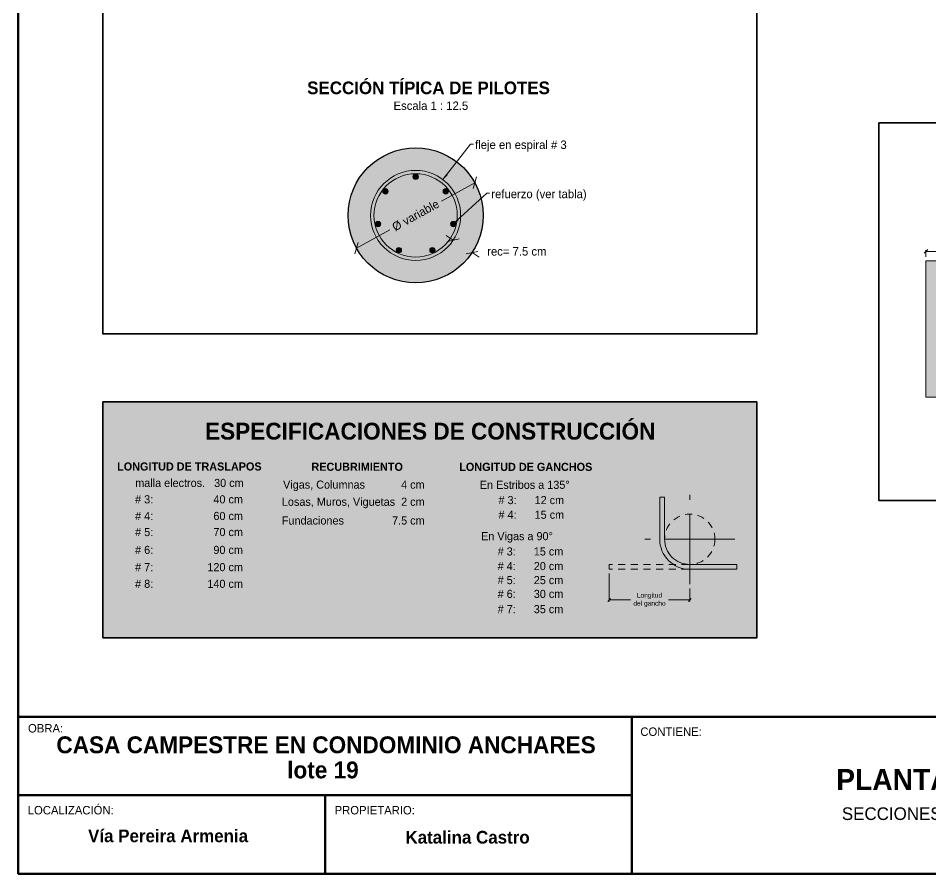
# Model space of a CAD drawing. Header units: metres. Extents: x 187 to 346, y 195 to 238.
# Drawn here: x 295.44 to 311.66, y 194.8 to 210 of the extents above; entities that cross this region are included whole.
import ezdxf
from ezdxf.enums import TextEntityAlignment as Align

# ---------------------------------------------------------------- set-up
doc = ezdxf.new("R2010")
doc.units = ezdxf.units.M
doc.linetypes.add('CENTER', pattern=[2, 1.25, -0.25, 0.25, -0.25])
doc.linetypes.add('HIDDEN', pattern=[0.375, 0.25, -0.125])
for name, color, linetype, lineweight, true_color in [('Achu-Sombra 1', 253, 'Continuous', 13, 0x9c9c9c), ('Achu-Sombra 3', 9, 'Continuous', 13, 0xc9c9c9), ('Achu-Sombra 5', 254, 'Continuous', 13, 0xe8e8e8)]:
    doc.layers.add(name, color=color, linetype=linetype, lineweight=lineweight, true_color=true_color)
for name, color, linetype, lineweight in [('Cotas', 32, 'Continuous', 25), ('e-Cotas', 67, 'Continuous', 25), ('e-Secciones', 155, 'Continuous', 25), ('e-Tex-Linea', 7, 'Continuous', 9), ('e-Varillas', 124, 'Continuous', 20), ('Secciones 3', 144, 'Continuous', 13), ('Tex-Cuadros', 24, 'Continuous', 35), ('Tex-Linea', 8, 'Continuous', 9), ('Tex-Tex', 8, 'Continuous', 25), ('Varillas 1', 126, 'Continuous', 20), ('¡Ejes-Linea', 8, 'CENTER', 9), ('¡Margen', 152, 'Continuous', 80), ('¡Margen-Tex', 7, 'Continuous', 25)]:
    doc.layers.add(name, color=color, linetype=linetype, lineweight=lineweight)
doc.styles.add('Century Gothic', font='GOTHIC.TTF')
doc.styles.add('Century Gothic Gordas', font='GOTHICB.TTF')
doc.styles.add('Cotas', font='GOTHIC.TTF')
doc.dimstyles.new('NINGUNA', dxfattribs={"dimtxt": 0.1125, "dimasz": 0.065, "dimexe": 0.025, "dimexo": 0.075, "dimgap": 0.005, "dimtad": 0, "dimtoh": 1, "dimzin": 4, "dimdsep": 46, "dimtxsty": 'Cotas', "dimblk": 'OBLIQUE', "dimcen": 0, "dimse1": 1, "dimse2": 1, "dimclrd": 256, "dimclre": 256, "dimclrt": 256, "dimadec": 1, "dimazin": 0, "dimtfac": 1.333333, "dimtix": 1, "dimtofl": 0, "dimtmove": 2, "dimatfit": 0, "dimfxl": 1, "dimtolj": 1, "dimtzin": 0, "dimlwd": 9, "dimlwe": 9, "dimarcsym": 0})

# ---------------------------------------------------------------- blocks, each defined once
blk = doc.blocks.new('_Oblique')
at = {"color": 0, "linetype": 'ByBlock', "lineweight": -2}
blk.add_line((-0.5, -0.5), (0.5, 0.5), dxfattribs=at)
blk = doc.blocks.new('*D282')
at = {"layer": 'Defpoints', "color": 0, "transparency": 16777216}
for p in [(303.174, 206.06), (303.508, 205.84), (303.508, 205.84)]:
    blk.add_point(p, dxfattribs=at)
at = {"layer": 'Tex-Tex', "lineweight": 9, "transparency": 16777216}
for p, q in [((303.174, 206.06), (303.049, 206.143)), ((303.508, 205.84), (303.633, 205.757))]:
    blk.add_line(p, q, dxfattribs=at)
at = {"layer": 'Tex-Tex', "lineweight": 9, "transparency": 16777216, "xscale": 0.15, "yscale": 0.15, "zscale": 0.15}
for p, rotation in [((303.174, 206.06), 326.5998438880654), ((303.508, 205.84), 146.5998438880653)]:
    blk.add_blockref('_Oblique', p, dxfattribs=dict(at, rotation=rotation))
at = {"layer": 'Tex-Tex', "transparency": 16777216, "insert": (304.304, 205.86), "char_height": 0.15, "attachment_point": 5, "style": 'Cotas'}
blk.add_mtext('\\A1;rec= 7.5 cm', dxfattribs=at)
blk = doc.blocks.new('*D283')
at = {"layer": 'Defpoints', "color": 0, "transparency": 16777216}
for p in [(303.556, 207.081), (301.456, 205.919)]:
    blk.add_point(p, dxfattribs=at)
at = {"layer": 'e-Cotas', "lineweight": 9, "transparency": 16777216}
for p, q in [((303.556, 207.081), (302.966, 206.755)), ((301.456, 205.919), (302.046, 206.246))]:
    blk.add_line(p, q, dxfattribs=at)
at = {"layer": 'e-Cotas', "lineweight": 9, "transparency": 16777216, "xscale": 0.15, "yscale": 0.15, "zscale": 0.15}
for p, rotation in [((303.556, 207.081), 28.9560192498323), ((301.456, 205.919), 208.9560192498323)]:
    blk.add_blockref('_Oblique', p, dxfattribs=dict(at, rotation=rotation))
at = {"layer": 'e-Cotas', "transparency": 16777216, "insert": (302.506, 206.5), "char_height": 0.15, "attachment_point": 5, "rotation": 28.956, "style": 'Cotas'}
blk.add_mtext('\\A1;Ø variable', dxfattribs=at)
blk = doc.blocks.new('*D344')
at = {"layer": 'Cotas', "lineweight": 9, "transparency": 16777216}
for p, q in [((305.946, 200.135), (305.946, 199.639)), ((307.377, 199.868), (307.377, 199.639)), ((305.946, 199.664), (306.326, 199.664)), ((307.377, 199.664), (306.997, 199.664))]:
    blk.add_line(p, q, dxfattribs=at)
at = {"layer": 'Defpoints', "color": 0, "transparency": 16777216}
for p in [(305.946, 200.21), (307.377, 199.943), (307.377, 199.664)]:
    blk.add_point(p, dxfattribs=at)
at = {"layer": 'Cotas', "lineweight": 9, "transparency": 16777216, "xscale": 0.05, "yscale": 0.05, "zscale": 0.05, "rotation": 180}
blk.add_blockref('_Oblique', (305.946, 199.664), dxfattribs=at)
at = {"layer": 'Cotas', "lineweight": 9, "transparency": 16777216, "xscale": 0.05, "yscale": 0.05, "zscale": 0.05}
blk.add_blockref('_Oblique', (307.377, 199.664), dxfattribs=at)
at = {"layer": 'Cotas', "transparency": 16777216, "insert": (306.662, 199.664), "char_height": 0.085, "attachment_point": 5, "style": 'Cotas'}
blk.add_mtext('\\A1;Longitud \\Pdel gancho', dxfattribs=at)
blk = doc.blocks.new('*D368')
at = {"layer": 'Cotas', "lineweight": 9, "transparency": 16777216}
for p, q in [((311.574, 205.765), (311.574, 205.885)), ((311.574, 205.86), (312.361, 205.86)), ((313.395, 205.86), (312.608, 205.86)), ((313.395, 205.765), (313.395, 205.885))]:
    blk.add_line(p, q, dxfattribs=at)
at = {"layer": 'Defpoints', "color": 0, "transparency": 16777216}
for p in [(313.395, 205.86), (311.574, 205.69), (313.395, 205.69)]:
    blk.add_point(p, dxfattribs=at)
at = {"layer": 'Cotas', "lineweight": 9, "transparency": 16777216, "xscale": 0.065, "yscale": 0.065, "zscale": 0.065, "rotation": 180}
blk.add_blockref('_Oblique', (311.574, 205.86), dxfattribs=at)
at = {"layer": 'Cotas', "lineweight": 9, "transparency": 16777216, "xscale": 0.065, "yscale": 0.065, "zscale": 0.065}
blk.add_blockref('_Oblique', (313.395, 205.86), dxfattribs=at)
at = {"layer": 'Cotas', "transparency": 16777216, "insert": (312.485, 205.86), "char_height": 0.135, "attachment_point": 5, "style": 'Cotas'}
blk.add_mtext('\\A1;.30', dxfattribs=at)

msp = doc.modelspace()

# ---------------------------------------------------------------- hatches: boundary and pattern name
at = {"layer": 'Achu-Sombra 1', "linetype": 'Continuous', "lineweight": 5}
h = msp.add_hatch(color=256, dxfattribs=at)
h.dxf.hatch_style = 1
edge = h.paths.add_edge_path()
edge.add_arc((302.506, 206.5003), 0.8, 0, 360)
edge = h.paths.add_edge_path(flags=16)
edge.add_arc((302.506, 206.5003), 0.74, 0, 360)
at = {"layer": 'Achu-Sombra 1'}
h = msp.add_hatch(color=256, dxfattribs=at)
edge = h.paths.add_edge_path()
edge.add_line((308.2136, 200.2094), (307.3774, 200.2094))
edge.add_arc((307.3774, 200.7436), 0.5342, 180, 270, ccw=False)
edge.add_line((306.8432, 200.7436), (306.8432, 201.4895))
edge.add_line((306.8432, 201.4895), (306.9296, 201.4895))
edge.add_line((306.9296, 201.4895), (306.9296, 200.7436))
edge.add_arc((307.3774, 200.7436), 0.4478, 180, 270)
edge.add_line((307.3774, 200.2958), (308.2136, 200.2958))
edge.add_line((308.2136, 200.2958), (308.2136, 200.2094))
at = {"layer": 'Achu-Sombra 5'}
h = msp.add_hatch(color=256, dxfattribs=at)
edge = h.paths.add_edge_path()
edge.add_arc((302.506, 206.5003), 1.2, 0, 360)
edge = h.paths.add_edge_path(flags=16)
edge.add_arc((302.506, 206.5003), 0.8, 0, 360)
edge = h.paths.add_edge_path(flags=16)
edge.add_arc((302.506, 206.5003), 0.74, 0, 360)
edge = h.paths.add_edge_path(flags=0)
edge.add_arc((302.506, 207.1864), 0.048, 0, 360)
edge = h.paths.add_edge_path(flags=0)
edge.add_arc((302.506, 207.1864), 0.024, 0, 360)
edge = h.paths.add_edge_path(flags=0)
edge.add_arc((301.9696, 206.9281), 0.048, 0, 360)
edge = h.paths.add_edge_path(flags=0)
edge.add_arc((301.9696, 206.9281), 0.024, 0, 360)
edge = h.paths.add_edge_path(flags=0)
edge.add_arc((303.0424, 206.9281), 0.048, 0, 360)
edge = h.paths.add_edge_path(flags=0)
edge.add_arc((303.0424, 206.9281), 0.024, 0, 360)
edge = h.paths.add_edge_path(flags=0)
edge.add_arc((301.8371, 206.3477), 0.048, 0, 360)
edge = h.paths.add_edge_path(flags=0)
edge.add_arc((301.8371, 206.3477), 0.024, 0, 360)
edge = h.paths.add_edge_path(flags=0)
edge.add_arc((303.1749, 206.3477), 0.048, 0, 360)
edge = h.paths.add_edge_path(flags=0)
edge.add_arc((303.1749, 206.3477), 0.024, 0, 360)
edge = h.paths.add_edge_path(flags=0)
edge.add_arc((302.2083, 205.8822), 0.048, 0, 360)
edge = h.paths.add_edge_path(flags=0)
edge.add_arc((302.2083, 205.8822), 0.024, 0, 360)
edge = h.paths.add_edge_path(flags=0)
edge.add_arc((302.8036, 205.8822), 0.048, 0, 360)
edge = h.paths.add_edge_path(flags=0)
edge.add_arc((302.8036, 205.8822), 0.024, 0, 360)
h.paths.add_polyline_path([(302.13, 206.2925), (303.0363, 206.7938), (302.9719, 206.7582), (302.04, 206.2425)], flags=0)

# ---------------------------------------------------------------- linework, layer by layer
at = {"layer": 'Achu-Sombra 3'}
msp.add_solid([(313.4192, 205.6898), (313.4192, 203.269), (311.5742, 205.6898), (311.5742, 203.269)], dxfattribs=at)
at = {"layer": 'Achu-Sombra 5'}
msp.add_solid([(296.9498, 203.184), (296.9498, 198.9943), (308.5705, 203.184), (308.5719, 198.9943)], dxfattribs=at)
at = {"layer": 'e-Secciones'}
msp.add_circle((302.506, 206.5003), 1.2, dxfattribs=at)
at = {"layer": 'e-Varillas', "const_width": 0.048}
for points in [[(302.482, 207.1864, 1), (302.53, 207.1864, 1)], [(301.9546, 206.9094, 1), (301.9845, 206.9469, 1)], [(303.0274, 206.9469, 1), (303.0573, 206.9094, 1)], [(301.8424, 206.3243, 1), (301.8317, 206.3711, 1)], [(303.1802, 206.3711, 1), (303.1695, 206.3243, 1)], [(302.2299, 205.8718, 1), (302.1867, 205.8926, 1)], [(302.8253, 205.8926, 1), (302.782, 205.8718, 1)]]:
    msp.add_lwpolyline(points, format="xyb", close=True, dxfattribs=at)
at = {"layer": 'e-Varillas'}
for centre, radius in [((302.506, 206.5003), 0.8), ((302.506, 206.5003), 0.74), ((302.506, 207.1864), 0.048), ((301.9696, 206.9281), 0.048), ((303.0424, 206.9281), 0.048), ((301.8371, 206.3477), 0.048), ((303.1749, 206.3477), 0.048), ((302.2083, 205.8822), 0.048), ((302.8036, 205.8822), 0.048)]:
    msp.add_circle(centre, radius, dxfattribs=at)
at = {"layer": 'Secciones 3'}
msp.add_lwpolyline([(311.5742, 205.6898), (311.5742, 203.269), (313.4192, 203.269), (313.4192, 205.6898)], close=True, dxfattribs=at)
at = {"layer": 'Tex-Cuadros'}
for points in [[(296.9497, 229.467), (308.5705, 229.467), (308.5705, 204.393), (296.9498, 204.393)], [(310.7399, 208.1448), (320.7575, 208.1448), (320.7575, 201.4322), (310.7399, 201.4322)], [(296.9498, 203.184), (308.5705, 203.184), (308.5719, 198.9943), (296.9498, 198.9943)]]:
    msp.add_lwpolyline(points, close=True, dxfattribs=at)
at = {"layer": 'Tex-Linea', "linetype": 'HIDDEN', "ltscale": 0.5}
for p, q in [((307.3542, 200.2958), (305.9462, 200.2958)), ((305.9462, 200.2958), (305.9462, 200.2099)), ((307.3542, 200.2099), (305.9462, 200.2099))]:
    msp.add_line(p, q, dxfattribs=at)
msp.add_circle((307.3774, 200.7436), 0.4478, dxfattribs=at)
at = {"layer": 'Varillas 1'}
msp.add_lwpolyline([(308.2136, 200.2094), (307.3774, 200.2094, -0.4142136), (306.8432, 200.7436), (306.8432, 201.4895), (306.9296, 201.4895), (306.9296, 200.7436, 0.4142136), (307.3774, 200.2958), (308.2136, 200.2958)], format="xyb", close=True, dxfattribs=at)
at = {"layer": '¡Ejes-Linea'}
for p, q in [((307.3774, 199.9429), (307.3774, 201.5321)), ((308.1781, 200.7436), (306.5768, 200.7436))]:
    msp.add_line(p, q, dxfattribs=at)
at = {"layer": '¡Margen'}
for p, q in [((345.6943, 197.5881), (295.4443, 197.5881)), ((306.3496, 194.7978), (306.3496, 197.5881)), ((306.3496, 194.7978), (306.3496, 197.5881)), ((306.3496, 194.7978), (306.3496, 197.5881)), ((295.4443, 196.1929), (306.3496, 196.1929)), ((300.8969, 194.7978), (300.8969, 196.1929))]:
    msp.add_line(p, q, dxfattribs=at)
at = {"layer": '¡Margen', "flags": 128}
msp.add_lwpolyline([(345.6943, 194.7978), (345.6943, 230.9122), (295.4443, 230.9122), (295.4443, 194.7978)], close=True, dxfattribs=at)

# ---------------------------------------------------------------- texts
at = {"layer": 'Tex-Tex'}
for s, height, style, p in [('SECCIÓN TÍPICA DE PILOTES ', 0.225001, 'Century Gothic Gordas', (302.7768, 208.7676)), ('Escala 1 : 12.5', 0.150001, 'Century Gothic', (302.7768, 208.4499)), ('ESPECIFICACIONES DE CONSTRUCCIÓN', 0.3, 'Century Gothic Gordas', (302.765, 202.6651))]:
    msp.add_text(s, height=height, dxfattribs=dict(at, style=style)).set_placement(p, align=Align.MIDDLE_CENTER)
at = {"layer": 'Tex-Tex', "style": 'Century Gothic'}
for s, p in [('fleje en espiral # 3', (303.5629, 207.7564)), ('refuerzo (ver tabla)', (303.8503, 206.8814))]:
    msp.add_text(s, height=0.150001, dxfattribs=at).set_placement(p, align=Align.MIDDLE_LEFT)
at = {"layer": 'Tex-Tex'}
for s, style, p in [('LONGITUD DE TRASLAPOS', 'Century Gothic Gordas', (297.2019, 201.9655)), ('RECUBRIMIENTO', 'Century Gothic Gordas', (300.6543, 201.96)), ('LONGITUD DE GANCHOS', 'Century Gothic Gordas', (303.2814, 201.9584)), ('malla electros.   30 cm', 'Century Gothic', (297.5233, 201.673)), ('Vigas, Columnas            4 cm', 'Century Gothic', (300.1501, 201.6429)), ('En Estribos a 135° ', 'Century Gothic', (303.6465, 201.6395)), ('# 3:                    40 cm', 'Century Gothic', (297.5211, 201.3816)), ('Losas, Muros, Viguetas  2 cm', 'Century Gothic', (300.1292, 201.3385)), ('# 3:      12 cm', 'Century Gothic', (303.9782, 201.3679)), ('# 4:      15 cm', 'Century Gothic', (303.9782, 201.1078)), ('# 4:                    60 cm', 'Century Gothic', (297.5211, 201.0855)), ('Fundaciones                7.5 cm', 'Century Gothic', (300.1292, 201.005)), ('# 5:                    70 cm', 'Century Gothic', (297.5211, 200.7999)), ('En Vigas a 90°', 'Century Gothic', (303.6688, 200.7269)), ('# 6:                    90 cm', 'Century Gothic', (297.5211, 200.4826)), ('# 3:      15 cm', 'Century Gothic', (303.9634, 200.4553)), ('# 7:                  120 cm', 'Century Gothic', (297.5211, 200.176)), ('# 4:      20 cm', 'Century Gothic', (303.9634, 200.1952)), ('# 8:                  140 cm', 'Century Gothic', (297.5211, 199.8799)), ('# 5:      25 cm', 'Century Gothic', (303.9634, 199.9456)), ('# 6:      30 cm', 'Century Gothic', (303.9634, 199.7003)), ('# 7:      35 cm', 'Century Gothic', (303.9634, 199.4297))]:
    msp.add_text(s, height=0.144, dxfattribs=dict(at, style=style)).set_placement(p)
at = {"layer": '¡Margen-Tex', "style": 'Century Gothic'}
for s, p in [('OBRA:', (295.618, 197.3087)), ('CONTIENE:', (306.4991, 197.248)), ('LOCALIZACIÓN:', (295.6133, 195.8528)), ('PROPIETARIO:', (301.0659, 195.8528))]:
    msp.add_text(s, height=0.15, dxfattribs=at).set_placement(p)
at = {"layer": '¡Margen-Tex'}
for s, height, style, p in [('CASA CAMPESTRE EN CONDOMINIO ANCHARES', 0.3, 'Century Gothic Gordas', (300.9146, 197.09)), ('lote 19 ', 0.3, 'Century Gothic Gordas', (300.9146, 196.6433)), ('PLANTA DE CUBIERTA', 0.375, 'Century Gothic Gordas', (312.7797, 196.4724)), ('SECCIONES DE VIGAS DE CUBIERTA', 0.225, 'Century Gothic', (312.7721, 195.8657))]:
    msp.add_text(s, height=height, dxfattribs=dict(at, style=style)).set_placement(p, align=Align.MIDDLE_CENTER)
at = {"layer": '¡Margen-Tex', "char_height": 0.225, "attachment_point": 5, "style": 'Century Gothic Gordas'}
for s, insert in [('Vía Pereira Armenia', (298.1069, 195.4701)), ('Vía Pereira Armenia', (298.1069, 195.4701)), ('\\pxsm1.2;Katalina Castro', (303.4288, 195.4453))]:
    msp.add_mtext_dynamic_manual_height_columns(s, width=13.862259, gutter_width=0.625, heights=[0], dxfattribs=dict(at, insert=insert))

# ---------------------------------------------------------------- dimensions: what is measured, and where the dimension line sits
at = {"layer": 'Cotas'}
dim = msp.add_linear_dim(base=(313.3949, 205.8602), p1=(311.5742, 205.6898), p2=(313.3949, 205.6898), dimstyle='NINGUNA', override={"dimtxt": 0.135, "dimlfac": 0.166667, "dimse1": 0, "dimse2": 0}, dxfattribs=at)
dim.commit()
dim.dimension.update_dxf_attribs({"geometry": '*D368', "text_midpoint": (312.4846, 205.8602)})
dim = msp.add_linear_dim(base=(307.3774, 199.6637), p1=(305.9462, 200.2099), p2=(307.3774, 199.9429), text='Longitud \\Pdel gancho', dimstyle='NINGUNA', override={"dimtxt": 0.085, "dimasz": 0.05, "dimlfac": 0.166667, "dimse1": 0, "dimse2": 0}, dxfattribs=at)
dim.commit()
dim.dimension.update_dxf_attribs({"geometry": '*D344', "text_midpoint": (306.6618, 199.6637)})
at = {"layer": 'e-Cotas'}
dim = msp.add_diameter_dim_2p(p1=(301.456, 205.9194), p2=(303.556, 207.0813), text='Ø variable', dimstyle='NINGUNA', override={"dimtxt": 0.15, "dimasz": 0.15, "dimlfac": 0.166667}, dxfattribs=at)
dim.commit()
dim.dimension.update_dxf_attribs({"geometry": '*D283', "text_midpoint": (302.506, 206.5003)})
at = {"layer": 'Tex-Tex'}
dim = msp.add_linear_dim(base=(303.5078, 205.8398), p1=(303.1738, 206.06), p2=(303.5078, 205.8398), angle=326.59984, text='rec= 7.5 cm', dimstyle='NINGUNA', override={"dimtxt": 0.15, "dimasz": 0.15, "dimlfac": 0.166667, "dimse1": 1, "dimse2": 1}, dxfattribs=at)
dim.commit()
dim.dimension.update_dxf_attribs({"geometry": '*D282', "text_midpoint": (304.304, 205.8598), "dimtype": 161})

# ---------------------------------------------------------------- leaders
at = {"layer": 'e-Tex-Linea'}
for points in [[(302.992, 207.1358), (303.4813, 207.7684), (303.5333, 207.7684)], [(303.1749, 206.3477), (303.7687, 206.8933), (303.8207, 206.8933)]]:
    msp.add_leader(points, dimstyle='NINGUNA', override={"dimasz": 0.1125, "dimgap": 0.01}, dxfattribs=at)

doc.saveas('drawing.dxf')
